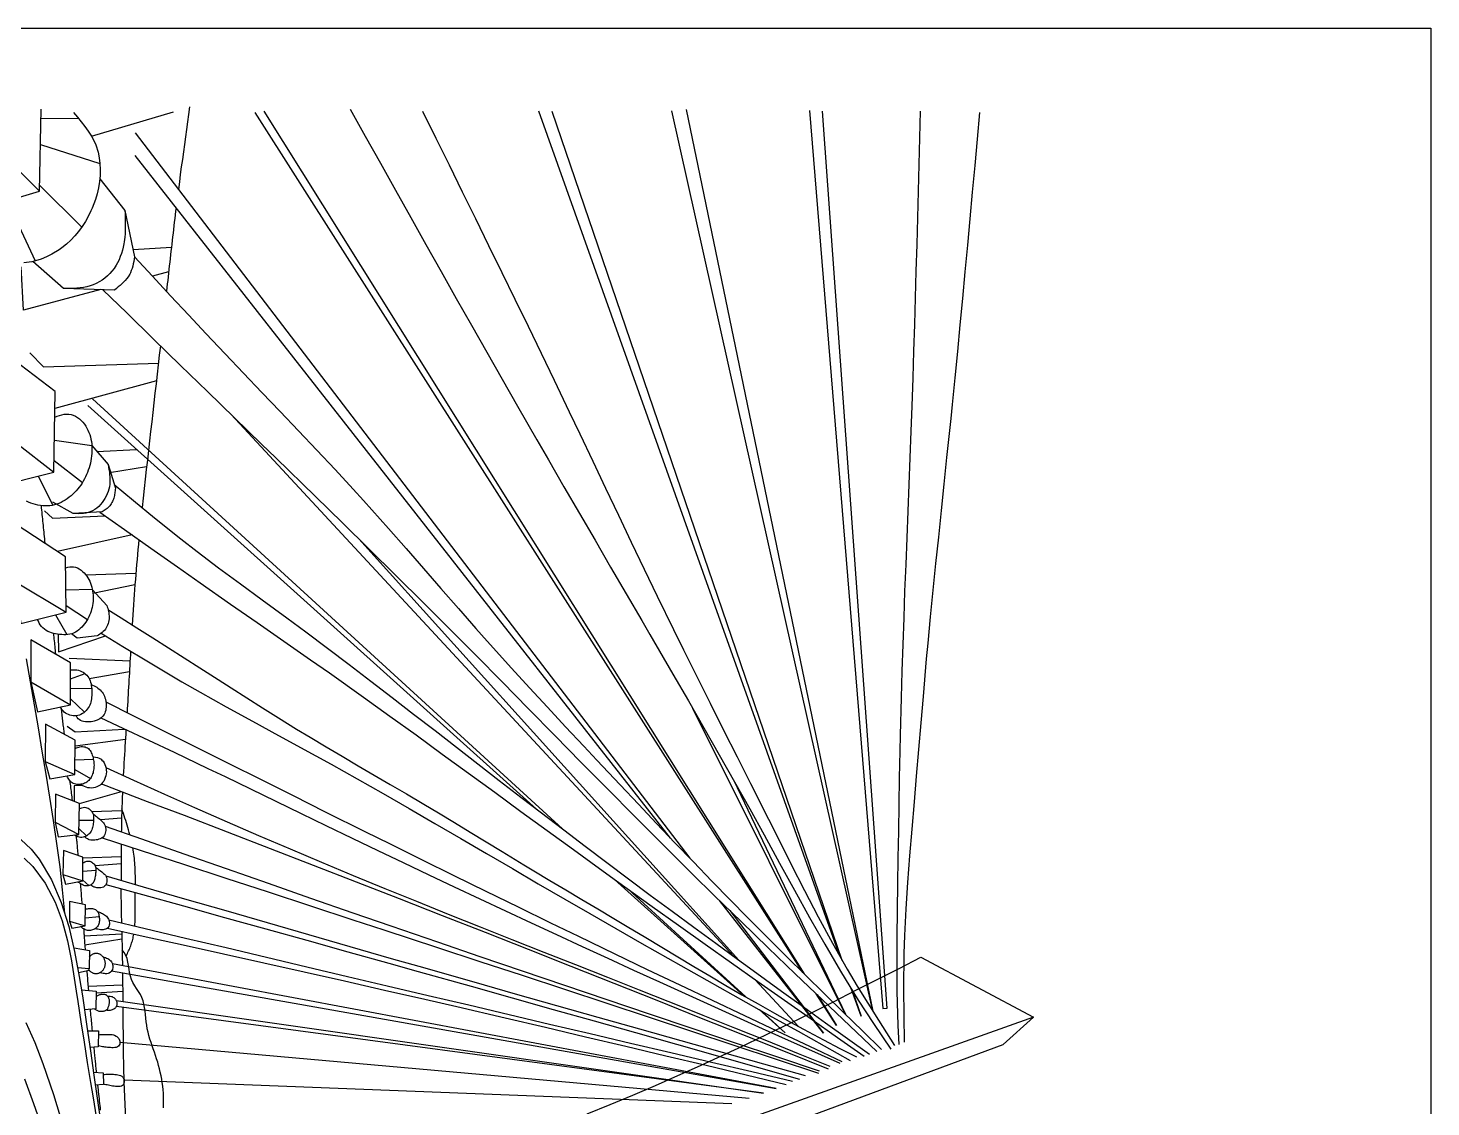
# Model space of a CAD drawing. Header units: millimetres. Extents: x 0 to 2001, y 0 to 2046.
# Drawn here: x 50.4 to 150, y 123.4 to 200 of the extents above; entities that cross this region are included whole.
import ezdxf

# ---------------------------------------------------------------- set-up
doc = ezdxf.new("R2010")
doc.units = ezdxf.units.MM
doc.layers.get('0').update_dxf_attribs({"color": 1})
doc.layers.add('Pic', color=7, linetype='Continuous')

msp = doc.modelspace()

# ---------------------------------------------------------------- linework, layer by layer
for points in [[(61.824, 194.396), (61.75, 193.864), (61.676, 193.332), (61.603, 192.8), (61.529, 192.269), (61.456, 191.737), (61.384, 191.205), (61.312, 190.673), (61.24, 190.141), (61.169, 189.609), (61.099, 189.077), (61.03, 188.544)], [(42.571, 194.052), (43.831, 186.21), (51.175, 188.404), (45.475, 194.107)], [(53.583, 193.998), (53.859, 193.672), (54.129, 193.344), (54.388, 193.01), (54.63, 192.67), (54.85, 192.32), (55.042, 191.957), (55.156, 191.697), (55.322, 191.188), (55.408, 190.783), (55.46, 190.368), (55.479, 189.946), (55.467, 189.519), (55.425, 189.09), (55.355, 188.661), (55.258, 188.236), (55.136, 187.817), (54.914, 187.217), (54.822, 187.007), (54.632, 186.621), (54.422, 186.25), (54.191, 185.894), (53.94, 185.555), (53.67, 185.233), (53.381, 184.931), (53.074, 184.65), (52.748, 184.39), (52.554, 184.251), (52.047, 183.94), (51.673, 183.753), (51.285, 183.595), (50.885, 183.468), (50.618, 183.403), (50.052, 183.316)], [(51.175, 188.404), (51.287, 194.244)], [(51.274, 193.583), (53.915, 193.604)], [(54.856, 192.31), (60.686, 194.055)], [(105.376, 132.915), (66.49, 194)], [(67.112, 194.107), (105.481, 132.811)], [(73.229, 194.237), (74.304, 192.316), (75.378, 190.396), (76.454, 188.475), (77.53, 186.555), (78.607, 184.636), (79.686, 182.718), (80.767, 180.801), (81.851, 178.885), (82.936, 176.97), (84.025, 175.057), (85.117, 173.146), (86.488, 170.758), (87.311, 169.33), (88.413, 167.425), (89.518, 165.521), (90.625, 163.619), (91.733, 161.717), (92.841, 159.815), (93.949, 157.914), (94.523, 156.927), (96.161, 154.109), (97.262, 152.204), (98.36, 150.296), (99.451, 148.385), (100.535, 146.469), (101.612, 144.549), (102.639, 142.695), (103.737, 140.691), (104.795, 138.759), (105.861, 136.833), (106.946, 134.918), (108.06, 133.02), (109.326, 130.963), (110.406, 129.298), (111.626, 127.465)], [(78.38, 194.092), (79.32, 192.186), (80.259, 190.28), (81.197, 188.373), (82.134, 186.466), (83.07, 184.558), (84.004, 182.649), (84.936, 180.739), (85.865, 178.828), (86.791, 176.916), (87.714, 175.001), (88.794, 172.751), (89.549, 171.167), (90.462, 169.248), (91.374, 167.328), (92.286, 165.409), (93.2, 163.49), (94.118, 161.573), (95.04, 159.659), (96.203, 157.271), (96.906, 155.842), (97.851, 153.939), (98.801, 152.038), (99.755, 150.14), (100.711, 148.242), (101.667, 146.344), (102.94, 143.813), (103.576, 142.543), (104.531, 140.642), (105.496, 138.747), (106.48, 136.863), (107.491, 134.994), (108.536, 133.145), (109.248, 131.94), (110.752, 129.52), (111.901, 127.731)], [(108.007, 134.081), (86.624, 194.105)], [(87.553, 194.108), (108.163, 133.804)], [(97.105, 194.204), (110.361, 130.16), (96.089, 194.129)], [(105.861, 194.136), (111.076, 130.361), (111.364, 130.393), (106.785, 194.103)], [(113.711, 194.098), (113.665, 192.204), (113.619, 190.309), (113.572, 188.415), (113.523, 186.52), (113.474, 184.626), (113.423, 182.732), (113.369, 180.837), (113.313, 178.943), (113.255, 177.049), (113.193, 175.155), (113.124, 173.138), (113.06, 171.367), (112.988, 169.473), (112.915, 167.579), (112.84, 165.685), (112.765, 163.792), (112.691, 161.898), (112.618, 160.004), (112.548, 158.11), (112.481, 156.217), (112.419, 154.323), (112.362, 152.429), (112.292, 149.778), (112.266, 148.64), (112.229, 146.746), (112.197, 144.852), (112.169, 142.957), (112.143, 141.062), (112.119, 139.167), (112.096, 137.389), (112.072, 135.375), (112.061, 133.48), (112.074, 131.585), (112.145, 129.161), (112.216, 127.798)], [(117.933, 194.001), (117.762, 192.115), (117.592, 190.229), (117.421, 188.343), (117.248, 186.457), (117.075, 184.571), (116.9, 182.685), (116.723, 180.8), (116.543, 178.915), (116.361, 177.03), (116.176, 175.145), (115.987, 173.26), (115.887, 172.271), (115.6, 169.492), (115.403, 167.609), (115.206, 165.725), (115.01, 163.841), (114.815, 161.958), (114.624, 160.073), (114.439, 158.189), (114.259, 156.304), (114.156, 155.186), (113.922, 152.532), (113.762, 150.646), (113.605, 148.758), (113.447, 146.871), (113.291, 145.029), (113.123, 143.095), (112.964, 141.207), (112.817, 139.318), (112.693, 137.428), (112.6, 135.538), (112.559, 134.262), (112.534, 131.752), (112.549, 129.858), (112.578, 127.964)], [(57.962, 192.558), (97.351, 141.037)], [(51.239, 191.725), (55.459, 190.373)], [(95.985, 142.465), (57.955, 190.952)], [(51.183, 188.811), (54.163, 185.856)], [(55.444, 189.289), (57.237, 187.033), (57.92, 183.755)], [(48.879, 187.718), (50.853, 183.461)], [(57.237, 187.033), (57.246, 186.796), (57.253, 186.559), (57.259, 186.323), (57.262, 186.086), (57.26, 185.85), (57.254, 185.615), (57.242, 185.379), (57.222, 185.145), (57.18, 184.809), (57.158, 184.677), (57.111, 184.444), (57.054, 184.214), (56.986, 183.986), (56.906, 183.763), (56.814, 183.544), (56.71, 183.331), (56.61, 183.156), (56.459, 182.927), (56.314, 182.737), (56.156, 182.558), (55.986, 182.391), (55.805, 182.236), (55.613, 182.095), (55.442, 181.988), (55.202, 181.861), (54.984, 181.768), (54.759, 181.69), (54.53, 181.626), (54.296, 181.576), (54.06, 181.538), (53.823, 181.513), (53.677, 181.503), (53.35, 181.495), (53.114, 181.498), (52.879, 181.503)], [(60.866, 187.241), (60.834, 186.983), (60.803, 186.725), (60.771, 186.467), (60.741, 186.209), (60.71, 185.951), (60.68, 185.693), (60.649, 185.435), (60.619, 185.177), (60.59, 184.919), (60.56, 184.661), (60.531, 184.403), (60.502, 184.144), (60.472, 183.886), (60.443, 183.628), (60.415, 183.37), (60.386, 183.112), (60.357, 182.853), (60.328, 182.595), (60.3, 182.337), (60.271, 182.079), (60.242, 181.821), (60.213, 181.562), (60.185, 181.304)], [(57.815, 184.263), (60.534, 184.429)], [(56.496, 181.389), (52.879, 181.503), (50.686, 183.42)], [(57.92, 183.755), (57.891, 183.585), (57.86, 183.416), (57.825, 183.249), (57.786, 183.085), (57.74, 182.924), (57.686, 182.768), (57.623, 182.617), (57.579, 182.529), (57.461, 182.336), (57.363, 182.204), (57.256, 182.078), (57.142, 181.957), (57.021, 181.839), (56.894, 181.724), (56.764, 181.611), (56.631, 181.5), (56.496, 181.389)], [(57.92, 183.755), (59.2, 182.368), (60.482, 180.983), (61.768, 179.601), (62.988, 178.299), (64.357, 176.853), (65.659, 175.487), (66.964, 174.122), (68.269, 172.758), (69.57, 171.391), (70.867, 170.02), (72.157, 168.642), (73.436, 167.255), (74.171, 166.446), (75.958, 164.447), (77.204, 163.029), (78.444, 161.606), (79.683, 160.182), (80.924, 158.76), (82.17, 157.342), (82.965, 156.446), (84.69, 154.531), (85.964, 153.139), (87.245, 151.753), (88.531, 150.372), (89.822, 148.994), (90.751, 148.004), (92.407, 146.243), (93.702, 144.869), (95, 143.499), (96.302, 142.132), (97.608, 140.769), (98.919, 139.412), (100.236, 138.06), (101.434, 136.843), (102.892, 135.378), (104.23, 134.047), (105.573, 132.721), (106.921, 131.399), (108.271, 130.081), (109.624, 128.765), (110.979, 127.45)], [(55.528, 181.42), (50.029, 179.968), (49.857, 183.037)], [(60.339, 182.69), (59.184, 182.385)], [(55.656, 181.416), (57.359, 179.762), (59.275, 177.901), (61.19, 176.04), (63.106, 174.178), (65.021, 172.317), (66.937, 170.455), (67.947, 169.473), (70.765, 166.73), (72.677, 164.864), (74.584, 162.995), (76.486, 161.12), (78.458, 159.162), (80.27, 157.349), (82.151, 155.453), (84.027, 153.552), (85.901, 151.648), (87.774, 149.744), (89.647, 147.84), (91.523, 145.939), (93.403, 144.042), (95.29, 142.151), (97.546, 139.912), (99.089, 138.396), (101.002, 136.532), (102.922, 134.676), (104.849, 132.826), (106.78, 130.981), (108.714, 129.138), (110.649, 127.298)], [(46.776, 178.358), (46.816, 172.634), (52.187, 168.459), (52.282, 174.183), (46.776, 178.358)], [(59.751, 177.438), (59.674, 176.762), (59.598, 176.085), (59.521, 175.409), (59.444, 174.732), (59.367, 174.056), (59.29, 173.379), (59.213, 172.703), (59.136, 172.026), (59.059, 171.349), (58.982, 170.673), (58.905, 169.996), (58.829, 169.319), (58.753, 168.643), (58.678, 167.966), (58.604, 167.289), (58.53, 166.612), (58.458, 165.935)], [(50.477, 176.934), (51.442, 175.934), (59.609, 176.188)], [(59.469, 174.952), (52.262, 172.977)], [(54.942, 173.657), (88.31, 143.11)], [(46.816, 172.634), (47.924, 167.379), (52.187, 168.459)], [(52.252, 172.368), (52.419, 172.427), (52.587, 172.482), (52.753, 172.53), (52.919, 172.566), (53.084, 172.586), (53.247, 172.586), (53.408, 172.561), (53.567, 172.51), (53.721, 172.438), (53.867, 172.347), (54.004, 172.244), (54.131, 172.129), (54.247, 172.005), (54.352, 171.872), (54.448, 171.732), (54.534, 171.585), (54.609, 171.434), (54.676, 171.278), (54.733, 171.119), (54.781, 170.957), (54.82, 170.793), (54.85, 170.626), (54.872, 170.458), (54.886, 170.288), (54.892, 170.118), (54.89, 169.947), (54.881, 169.775), (54.865, 169.604), (54.842, 169.433), (54.813, 169.263), (54.777, 169.095), (54.735, 168.928), (54.687, 168.763), (54.633, 168.6), (54.573, 168.439), (54.507, 168.281), (54.435, 168.126), (54.358, 167.974), (54.275, 167.825), (54.186, 167.68), (54.091, 167.538), (53.991, 167.401), (53.885, 167.267), (53.774, 167.138), (53.657, 167.014), (53.535, 166.895), (53.407, 166.781), (53.275, 166.672), (53.137, 166.569), (52.995, 166.474), (52.848, 166.386), (52.697, 166.306), (52.543, 166.236), (52.386, 166.177), (52.226, 166.128), (52.063, 166.091), (51.898, 166.067), (51.731, 166.054), (51.564, 166.053), (51.395, 166.063), (51.226, 166.084), (51.057, 166.114), (50.889, 166.153), (50.721, 166.201), (50.556, 166.258), (50.396, 166.324), (50.242, 166.401)], [(86.464, 144.521), (54.589, 173.199)], [(100.453, 134.074), (64.77, 172.561)], [(52.225, 170.738), (54.881, 170.342)], [(54.881, 170.342), (56.041, 168.991), (56.553, 167.31)], [(55.239, 169.926), (58.061, 170.074)], [(52.201, 169.281), (54.211, 167.721)], [(56.041, 168.991), (56.072, 168.815), (56.101, 168.639), (56.127, 168.463), (56.149, 168.288), (56.164, 168.113), (56.17, 167.938), (56.168, 167.764), (56.155, 167.595), (56.128, 167.418), (56.089, 167.246), (56.038, 167.078), (55.975, 166.912), (55.901, 166.749), (55.816, 166.592), (55.67, 166.369), (55.613, 166.293), (55.496, 166.154), (55.37, 166.025), (55.235, 165.906), (55.092, 165.801), (54.942, 165.711), (54.759, 165.628), (54.622, 165.584), (54.453, 165.546), (54.28, 165.523), (54.104, 165.511), (53.925, 165.507), (53.744, 165.509), (53.563, 165.514)], [(58.775, 168.838), (56.134, 168.41)], [(51.075, 168.178), (52.121, 166.104)], [(56.468, 167.59), (57.854, 166.433), (59.339, 165.209), (61.206, 163.711), (62.355, 162.821), (63.89, 161.663), (65.438, 160.52), (66.991, 159.384), (68.739, 158.103), (70.09, 157.103), (71.629, 155.949), (73.163, 154.788), (74.693, 153.621), (76.218, 152.449), (77.741, 151.274), (79.261, 150.095), (80.781, 148.916), (82.301, 147.736), (83.821, 146.558), (85.344, 145.382), (86.721, 144.324), (88.398, 143.043), (89.931, 141.88), (91.467, 140.722), (93.006, 139.568), (94.549, 138.418), (96.094, 137.273), (97.643, 136.131), (99.194, 134.993), (100.748, 133.859), (101.587, 133.248), (103.862, 131.6), (105.423, 130.475), (106.984, 129.352), (108.547, 128.23), (110.11, 127.108)], [(56.553, 167.31), (56.546, 167.222), (56.538, 167.134), (56.528, 167.046), (56.517, 166.959), (56.504, 166.872), (56.488, 166.786), (56.469, 166.7), (56.439, 166.597), (56.417, 166.532), (56.385, 166.449), (56.348, 166.368), (56.306, 166.289), (56.261, 166.213), (56.211, 166.139), (56.157, 166.069), (56.1, 166.002), (56.041, 165.942), (55.973, 165.881), (55.905, 165.826), (55.834, 165.774), (55.762, 165.724), (55.688, 165.676), (55.613, 165.628)], [(51.278, 166.077), (51.294, 165.921), (51.31, 165.764), (51.326, 165.607), (51.342, 165.451), (51.358, 165.294), (51.374, 165.138), (51.39, 164.981), (51.405, 164.824), (51.421, 164.668), (51.437, 164.511), (51.452, 164.355), (51.468, 164.198), (51.483, 164.041), (51.499, 163.885), (51.514, 163.728), (51.53, 163.571), (51.545, 163.415)], [(51.53, 165.708), (52.096, 165.185), (55.827, 165.362)], [(55.613, 165.628), (53.563, 165.514), (52.123, 166.325)], [(55.463, 165.62), (57.204, 164.386), (59.084, 163.055), (60.967, 161.727), (62.575, 160.598), (64.742, 159.087), (66.633, 157.772), (68.523, 156.456), (70.411, 155.137), (71.756, 154.191), (74.172, 152.476), (76.045, 151.135), (77.913, 149.787), (79.778, 148.435), (81.64, 147.08), (83.501, 145.722), (85.362, 144.364), (87.222, 143.006), (89.085, 141.65), (90.949, 140.298), (92.153, 139.428), (94.688, 137.606), (96.562, 136.267), (98.439, 134.932), (100.319, 133.601), (102.2, 132.272), (104.083, 130.945), (105.968, 129.621), (107.853, 128.297), (109.739, 126.974)], [(49.375, 164.836), (49.346, 160.74), (53.069, 158.507), (53.015, 162.452), (49.375, 164.836)], [(57.75, 163.999), (52.437, 162.83)], [(58.228, 163.661), (58.194, 163.306), (58.161, 162.951), (58.128, 162.596), (58.095, 162.241), (58.064, 161.886), (58.033, 161.531), (58.003, 161.175), (57.973, 160.82), (57.945, 160.465), (57.917, 160.109), (57.89, 159.754), (57.863, 159.399), (57.838, 159.043), (57.813, 158.687), (57.79, 158.332), (57.766, 157.976), (57.744, 157.62)], [(73.845, 163.72), (100.842, 133.79)], [(53.026, 161.668), (53.169, 161.703), (53.311, 161.728), (53.452, 161.738), (53.591, 161.73), (53.728, 161.7), (53.861, 161.65), (53.991, 161.582), (54.114, 161.5), (54.23, 161.406), (54.338, 161.303), (54.437, 161.193), (54.526, 161.077), (54.606, 160.957), (54.678, 160.831), (54.741, 160.702), (54.795, 160.569), (54.843, 160.433), (54.883, 160.295), (54.915, 160.154), (54.941, 160.011), (54.96, 159.866), (54.972, 159.721), (54.976, 159.575), (54.975, 159.429), (54.966, 159.283), (54.951, 159.138), (54.929, 158.994), (54.901, 158.852), (54.866, 158.711), (54.826, 158.573), (54.778, 158.437), (54.725, 158.303), (54.665, 158.172), (54.599, 158.045), (54.526, 157.92), (54.447, 157.798), (54.361, 157.68), (54.269, 157.565), (54.171, 157.454), (54.066, 157.349), (53.955, 157.251), (53.839, 157.163), (53.717, 157.086), (53.59, 157.022), (53.458, 156.972), (53.321, 156.938), (53.18, 156.918), (53.037, 156.909), (52.891, 156.911), (52.745, 156.92), (52.598, 156.935), (52.452, 156.954), (52.307, 156.977), (52.165, 157.005), (52.025, 157.04), (51.89, 157.086), (51.759, 157.142), (51.633, 157.212), (51.515, 157.295), (51.405, 157.391), (51.307, 157.497), (51.221, 157.612), (51.148, 157.735), (51.083, 157.863), (51.023, 157.995)], [(49.346, 160.74), (49.839, 157.699), (53.069, 158.507)], [(54.461, 161.162), (58.012, 161.279)], [(57.943, 160.446), (54.963, 159.825)], [(53.048, 160.086), (54.918, 160.141)], [(54.927, 160.09), (55.949, 158.996)], [(53.063, 158.98), (54.566, 157.989)], [(55.949, 158.996), (55.98, 158.89), (56.01, 158.784), (56.037, 158.678), (56.062, 158.571), (56.083, 158.464), (56.098, 158.356), (56.108, 158.247), (56.11, 158.104), (56.105, 158.027), (56.092, 157.917), (56.07, 157.807), (56.04, 157.698), (56.002, 157.593), (55.957, 157.49), (55.904, 157.393), (55.843, 157.301), (55.771, 157.212), (55.699, 157.138), (55.618, 157.067), (55.531, 157), (55.441, 156.938), (55.348, 156.878), (55.254, 156.819)], [(56.03, 158.707), (56.971, 158.11), (58.088, 157.402), (59.205, 156.693), (60.321, 155.984), (61.437, 155.274), (62.553, 154.562), (63.858, 153.728), (64.781, 153.137), (65.896, 152.424), (67.012, 151.714), (68.131, 151.009), (69.428, 150.206), (70.384, 149.624), (71.519, 148.944), (72.657, 148.271), (73.798, 147.601), (74.94, 146.935), (76.083, 146.268), (77.224, 145.599), (78.459, 144.87), (79.499, 144.249), (80.632, 143.566), (81.763, 142.88), (82.893, 142.193), (84.023, 141.505), (85.558, 140.575), (86.287, 140.137), (87.421, 139.457), (88.557, 138.779), (89.694, 138.103), (90.831, 137.427), (91.967, 136.75), (92.903, 136.192), (94.238, 135.392), (95.373, 134.711), (96.507, 134.031), (97.643, 133.352), (98.781, 132.677), (99.921, 132.005), (101.064, 131.34), (102.211, 130.682), (103.363, 130.031), (104.52, 129.391), (105.442, 128.89), (106.851, 128.142), (108.024, 127.53), (109.199, 126.922)], [(52.297, 158.314), (53.116, 156.914)], [(50.559, 156.557), (50.559, 153.57), (53.379, 151.932), (53.366, 154.919), (50.559, 156.557)], [(52.157, 157.007), (52.17, 156.873), (52.182, 156.74), (52.195, 156.607), (52.208, 156.474), (52.221, 156.341), (52.234, 156.207), (52.247, 156.074), (52.26, 155.941), (52.273, 155.808), (52.287, 155.675), (52.3, 155.541)], [(52.495, 156.949), (52.524, 155.7), (55.85, 156.84)], [(55.254, 156.819), (53.831, 156.659), (53.441, 156.968)], [(55.557, 157.02), (57.092, 156.076), (58.906, 154.973), (61.274, 153.572), (62.57, 152.829), (64.424, 151.793), (66.286, 150.772), (68.151, 149.758), (70.794, 148.316), (71.876, 147.717), (73.728, 146.679), (75.574, 145.63), (77.415, 144.572), (79.252, 143.508), (81.087, 142.439), (82.92, 141.368), (84.753, 140.296), (86.587, 139.225), (88.485, 138.122), (90.261, 137.096), (92.102, 136.039), (93.946, 134.987), (95.793, 133.939), (97.641, 132.894), (99.491, 131.852), (101.343, 130.812), (103.195, 129.775), (105.049, 128.739), (106.903, 127.705), (108.757, 126.67)], [(57.633, 155.747), (57.618, 155.491), (57.604, 155.234), (57.59, 154.978), (57.575, 154.721), (57.561, 154.465), (57.547, 154.208), (57.533, 153.952), (57.518, 153.695), (57.504, 153.439), (57.49, 153.182), (57.475, 152.926), (57.461, 152.669), (57.446, 152.413), (57.431, 152.156), (57.416, 151.9), (57.4, 151.643), (57.385, 151.387)], [(50.214, 155.205), (50.499, 153.567), (50.78, 151.928), (51.06, 150.288), (51.337, 148.648), (51.614, 147.007), (51.885, 145.366), (52.143, 143.723), (52.384, 142.078), (52.599, 140.43), (52.783, 138.778), (52.944, 137.123)], [(53.264, 155.241), (57.594, 155.061)], [(50.559, 153.57), (51.013, 151.437), (53.379, 151.932)], [(53.368, 154.406), (53.482, 154.415), (53.596, 154.42), (53.71, 154.416), (53.823, 154.404), (53.935, 154.38), (54.046, 154.345), (54.153, 154.3), (54.256, 154.245), (54.354, 154.18), (54.444, 154.108), (54.525, 154.027), (54.597, 153.94), (54.659, 153.846), (54.712, 153.746), (54.757, 153.642), (54.794, 153.533), (54.824, 153.421), (54.847, 153.305), (54.864, 153.188), (54.875, 153.068), (54.882, 152.948), (54.884, 152.828), (54.882, 152.707), (54.877, 152.588), (54.868, 152.47), (54.854, 152.354), (54.835, 152.24), (54.81, 152.129), (54.777, 152.02), (54.737, 151.914), (54.688, 151.812), (54.631, 151.713), (54.563, 151.618), (54.487, 151.529), (54.403, 151.447), (54.311, 151.372), (54.213, 151.305), (54.111, 151.249), (54.004, 151.204), (53.893, 151.171), (53.78, 151.151), (53.666, 151.145), (53.551, 151.151), (53.437, 151.169), (53.324, 151.199), (53.215, 151.238), (53.11, 151.288), (53.012, 151.348), (52.921, 151.418), (52.839, 151.497), (52.768, 151.585), (52.704, 151.68), (52.646, 151.779)], [(53.371, 153.776), (54.399, 154.144)], [(57.55, 154.269), (54.693, 153.783)], [(53.374, 153.12), (54.874, 153.084)], [(54.835, 153.366), (54.841, 153.363), (54.942, 153.319), (55.041, 153.274), (55.138, 153.225), (55.232, 153.172), (55.321, 153.115), (55.406, 153.052), (55.47, 152.996), (55.556, 152.905), (55.621, 152.821), (55.68, 152.731), (55.732, 152.636), (55.777, 152.536), (55.816, 152.432), (55.848, 152.325), (55.88, 152.175), (55.891, 152.102), (55.902, 151.988), (55.905, 151.874), (55.901, 151.761), (55.889, 151.649), (55.868, 151.54), (55.838, 151.435), (55.798, 151.335), (55.749, 151.24), (55.666, 151.122), (55.619, 151.071), (55.539, 150.999), (55.452, 150.935), (55.358, 150.879), (55.259, 150.831), (55.131, 150.783), (55.053, 150.761), (54.948, 150.739), (54.842, 150.724), (54.735, 150.716), (54.627, 150.716), (54.517, 150.722), (54.435, 150.73), (54.296, 150.752), (54.189, 150.779), (54.088, 150.818), (53.972, 150.891), (53.92, 150.94), (53.853, 151.023), (53.795, 151.115), (53.774, 151.151)], [(52.701, 151.685), (52.713, 151.577), (52.725, 151.47), (52.737, 151.362), (52.749, 151.255), (52.761, 151.147), (52.773, 151.04), (52.785, 150.932), (52.797, 150.825), (52.81, 150.717), (52.822, 150.61), (52.834, 150.502), (52.847, 150.395), (52.859, 150.287), (52.872, 150.18), (52.884, 150.072), (52.897, 149.965), (52.909, 149.858)], [(53.377, 152.353), (54.361, 151.412)], [(55.885, 152.14), (57.791, 151.183), (60.067, 150.04), (62.344, 148.898), (64.622, 147.757), (66.9, 146.616), (69.179, 145.478), (71.458, 144.34), (74.313, 142.919), (76.02, 142.072), (78.303, 140.942), (80.588, 139.814), (82.874, 138.691), (85.162, 137.571), (87.452, 136.456), (89.442, 135.492), (92.04, 134.241), (94.338, 133.14), (96.637, 132.044), (98.938, 130.951), (101.241, 129.86), (103.544, 128.772), (105.848, 127.685), (108.152, 126.599)], [(108.382, 129.973), (97.569, 151.671)], [(51.6, 150.556), (51.572, 147.915), (53.669, 146.97), (53.711, 149.43), (51.6, 150.556)], [(55.532, 150.994), (57.088, 150.264), (58.905, 149.411), (60.72, 148.555), (63.111, 147.417), (64.343, 146.827), (66.15, 145.955), (67.957, 145.08), (69.763, 144.204), (71.498, 143.364), (73.377, 142.458), (75.187, 141.591), (76.998, 140.726), (78.811, 139.865), (80.626, 139.007), (82.442, 138.152), (84.259, 137.3), (86.078, 136.452), (87.898, 135.606), (89.72, 134.763), (91.543, 133.923), (93.367, 133.086), (95.193, 132.252), (97.019, 131.421), (98.847, 130.592), (100.676, 129.765), (102.507, 128.941), (104.338, 128.12), (105.361, 127.663), (108.003, 126.484)], [(53.12, 150.417), (53.694, 150.019), (57.204, 150.21)], [(57.309, 150.16), (57.291, 149.865), (57.272, 149.57), (57.254, 149.275), (57.236, 148.98), (57.219, 148.685), (57.201, 148.39), (57.184, 148.094), (57.167, 147.799), (57.151, 147.504), (57.134, 147.209), (57.119, 146.914)], [(53.701, 148.827), (53.782, 148.866), (53.864, 148.9), (53.949, 148.927), (54.036, 148.948), (54.126, 148.959), (54.218, 148.961), (54.31, 148.953), (54.4, 148.935), (54.485, 148.907), (54.565, 148.867), (54.636, 148.817), (54.699, 148.757), (54.755, 148.688), (54.804, 148.612), (54.846, 148.53), (54.883, 148.444), (54.915, 148.355), (54.943, 148.266), (54.967, 148.176), (54.988, 148.087), (55.005, 147.999), (55.019, 147.91), (55.029, 147.822), (55.035, 147.734), (55.037, 147.645), (55.036, 147.556), (55.03, 147.467), (55.021, 147.377), (55.007, 147.287), (54.989, 147.196), (54.967, 147.106), (54.94, 147.018), (54.907, 146.931), (54.87, 146.848), (54.828, 146.768), (54.78, 146.692), (54.726, 146.62), (54.666, 146.555), (54.601, 146.496), (54.529, 146.443), (54.453, 146.398), (54.372, 146.359), (54.286, 146.327), (54.198, 146.302), (54.108, 146.284), (54.015, 146.273), (53.922, 146.27), (53.829, 146.274), (53.738, 146.287), (53.65, 146.31), (53.567, 146.342), (53.489, 146.384), (53.419, 146.438), (53.355, 146.5), (53.298, 146.57), (53.246, 146.644), (53.2, 146.721), (53.157, 146.799), (53.117, 146.878)], [(57.266, 149.461), (53.703, 148.99)], [(51.572, 147.915), (51.905, 146.677), (53.669, 146.97)], [(53.687, 148.033), (54.993, 148.06)], [(54.95, 148.237), (55.021, 148.229), (55.151, 148.209), (55.276, 148.18), (55.393, 148.139), (55.538, 148.058), (55.598, 148.009), (55.682, 147.919), (55.754, 147.813), (55.813, 147.696), (55.859, 147.57), (55.891, 147.436), (55.909, 147.299), (55.914, 147.181), (55.902, 147.023), (55.877, 146.888), (55.839, 146.757), (55.788, 146.632), (55.724, 146.514), (55.649, 146.406), (55.562, 146.309), (55.465, 146.223), (55.341, 146.143), (55.242, 146.096), (55.119, 146.056), (54.99, 146.031), (54.859, 146.021), (54.727, 146.025), (54.597, 146.043), (54.482, 146.071), (54.352, 146.119), (54.237, 146.174), (54.126, 146.237), (54.06, 146.278)], [(55.881, 147.478), (57.834, 146.588), (60.049, 145.584), (62.178, 144.631), (64.493, 143.611), (66.724, 142.645), (68.96, 141.692), (71.201, 140.75), (73.447, 139.818), (75.696, 138.894), (77.948, 137.979), (80.204, 137.07), (82.461, 136.166), (84.721, 135.266), (86.981, 134.37), (89.243, 133.475), (91.504, 132.58), (93.765, 131.685), (96.812, 130.475), (98.284, 129.888), (100.542, 128.985), (102.799, 128.08), (105.055, 127.174), (107.31, 126.266)], [(53.312, 146.553), (53.328, 146.423), (53.343, 146.294), (53.359, 146.164), (53.375, 146.034), (53.391, 145.904), (53.406, 145.774), (53.422, 145.644), (53.438, 145.515), (53.453, 145.385), (53.469, 145.255), (53.484, 145.125)], [(53.676, 147.345), (54.779, 146.69)], [(100.462, 146.6), (108.407, 129.949)], [(52.306, 145.593), (52.273, 143.583), (53.954, 142.716), (54.015, 144.914), (52.306, 145.593)], [(54.187, 146.202), (53.621, 146.172)], [(53.621, 146.172), (53.621, 145.071)], [(54.015, 144.911), (56.998, 145.764)], [(55.634, 146.28), (55.523, 146.274)], [(55.561, 146.307), (58.824, 145.073), (61.431, 144.082), (64.493, 142.911), (67.552, 141.734), (70.609, 140.551), (73.664, 139.363), (76.717, 138.171), (79.769, 136.974), (82.819, 135.774), (85.868, 134.57), (88.916, 133.363), (91.962, 132.153), (95.008, 130.942), (98.053, 129.728), (101.098, 128.513), (104.142, 127.298), (107.186, 126.082)], [(57.062, 145.739), (57.055, 145.573), (57.048, 145.407), (57.042, 145.241), (57.035, 145.075), (57.029, 144.909), (57.023, 144.743), (57.018, 144.577), (57.012, 144.411), (57.007, 144.245), (57.002, 144.079), (56.998, 143.913), (56.994, 143.747), (56.99, 143.58), (56.986, 143.414), (56.983, 143.248), (56.98, 143.082), (56.977, 142.916)], [(54.005, 144.555), (54.092, 144.593), (54.18, 144.624), (54.268, 144.645), (54.356, 144.653), (54.445, 144.645), (54.533, 144.622), (54.619, 144.584), (54.7, 144.533), (54.775, 144.473), (54.84, 144.403), (54.895, 144.328), (54.937, 144.247), (54.969, 144.162), (54.99, 144.073), (55.004, 143.982), (55.01, 143.888), (55.011, 143.793), (55.006, 143.696), (54.998, 143.6), (54.987, 143.504), (54.974, 143.408), (54.957, 143.315), (54.936, 143.223), (54.909, 143.134), (54.877, 143.048), (54.838, 142.966), (54.792, 142.888), (54.737, 142.814), (54.673, 142.746), (54.6, 142.684), (54.521, 142.629), (54.436, 142.583), (54.347, 142.547), (54.256, 142.522), (54.165, 142.509), (54.074, 142.51), (53.986, 142.526), (53.9, 142.553), (53.816, 142.59), (53.733, 142.634), (53.651, 142.681)], [(57.579, 142.704), (57.535, 142.872), (57.489, 143.039), (57.441, 143.207), (57.392, 143.374), (57.341, 143.541), (57.29, 143.708), (57.237, 143.875), (57.183, 144.041), (57.128, 144.208), (57.073, 144.374), (57.016, 144.541)], [(52.273, 143.583), (52.483, 142.549), (53.954, 142.716)], [(53.982, 143.736), (55.009, 143.747)], [(54.96, 144.184), (54.995, 144.159), (55.07, 144.104), (55.145, 144.049), (55.219, 143.992), (55.292, 143.935), (55.365, 143.876), (55.45, 143.805), (55.509, 143.753), (55.578, 143.689), (55.644, 143.621), (55.704, 143.55), (55.757, 143.473), (55.802, 143.391), (55.825, 143.336), (55.859, 143.206), (55.871, 143.107), (55.872, 143.006), (55.861, 142.906), (55.839, 142.809), (55.805, 142.718), (55.761, 142.634), (55.684, 142.538), (55.637, 142.498), (55.56, 142.448), (55.476, 142.409), (55.385, 142.377), (55.286, 142.351), (55.195, 142.332), (55.099, 142.317), (55.004, 142.309), (54.91, 142.309), (54.818, 142.318), (54.688, 142.351), (54.644, 142.368), (54.564, 142.41), (54.486, 142.461), (54.412, 142.518), (54.368, 142.555)], [(54.868, 144.364), (57.013, 144.423)], [(56.997, 143.882), (55.493, 143.767)], [(48.732, 143.395), (50.578, 141.683), (51.136, 140.963), (52.012, 139.493), (52.702, 137.888), (53.24, 136.185), (53.658, 134.419), (53.992, 132.626), (54.213, 131.249), (54.535, 129.085), (54.781, 127.351), (55.021, 125.63), (55.251, 124), (55.515, 122.185)], [(53.764, 142.617), (53.773, 142.536), (53.781, 142.454), (53.789, 142.373), (53.797, 142.292), (53.806, 142.21), (53.814, 142.129), (53.822, 142.047), (53.83, 141.966), (53.838, 141.885), (53.845, 141.803), (53.853, 141.722), (53.861, 141.64), (53.869, 141.559), (53.876, 141.477), (53.884, 141.396), (53.891, 141.314), (53.899, 141.233)], [(53.966, 143.136), (54.496, 142.616)], [(55.829, 143.319), (58.421, 142.408), (61.42, 141.354), (64.419, 140.302), (67.419, 139.252), (70.42, 138.205), (73.423, 137.162), (76.129, 136.226), (79.433, 135.09), (82.44, 134.061), (85.449, 133.036), (88.459, 132.014), (91.47, 130.996), (94.482, 129.981), (97.495, 128.967), (100.508, 127.955), (103.522, 126.944), (106.536, 125.934)], [(52.868, 141.588), (52.815, 139.877), (54.251, 139.428), (54.251, 141.112), (52.868, 141.588)], [(55.615, 142.484), (58.377, 141.583), (61.386, 140.601), (64.395, 139.618), (67.404, 138.635), (70.413, 137.652), (73.422, 136.667), (75.629, 135.944), (79.438, 134.695), (82.445, 133.706), (85.452, 132.717), (88.459, 131.728), (91.465, 130.737), (94.471, 129.746), (97.478, 128.754), (100.484, 127.762), (103.49, 126.77), (106.495, 125.777)], [(56.966, 142.043), (56.964, 141.809), (56.962, 141.575), (56.96, 141.341), (56.959, 141.106), (56.958, 140.872), (56.958, 140.638), (56.957, 140.404), (56.957, 140.169), (56.957, 139.935), (56.957, 139.701), (56.957, 139.467)], [(57.973, 139.172), (57.974, 139.327), (57.975, 139.482), (57.975, 139.637), (57.974, 139.791), (57.972, 139.945), (57.969, 140.099), (57.963, 140.253), (57.956, 140.406), (57.947, 140.559), (57.935, 140.712), (57.921, 140.864), (57.905, 141.017), (57.886, 141.169), (57.865, 141.32), (57.842, 141.472), (57.816, 141.623), (57.789, 141.775)], [(50.069, 141.041), (50.686, 140.436), (51.565, 139.261), (52.277, 137.906), (52.773, 136.583), (53.151, 135.175), (53.432, 133.742), (53.766, 131.584), (53.877, 130.851), (54.1, 129.408), (54.33, 127.97), (54.563, 126.533), (54.796, 125.097), (54.972, 124.012), (55.256, 122.221)], [(54.251, 140.702), (54.32, 140.741), (54.388, 140.775), (54.457, 140.803), (54.526, 140.824), (54.596, 140.835), (54.666, 140.834), (54.736, 140.822), (54.806, 140.797), (54.874, 140.762), (54.937, 140.718), (54.996, 140.667), (55.047, 140.609), (55.09, 140.547), (55.122, 140.483), (55.146, 140.415), (55.161, 140.345), (55.169, 140.273), (55.171, 140.2), (55.168, 140.124), (55.162, 140.047), (55.153, 139.969), (55.143, 139.89), (55.132, 139.811), (55.121, 139.731), (55.107, 139.652), (55.091, 139.575), (55.072, 139.501), (55.049, 139.43), (55.02, 139.363), (54.985, 139.301), (54.943, 139.245), (54.894, 139.195), (54.836, 139.153), (54.771, 139.119), (54.699, 139.094), (54.625, 139.077), (54.548, 139.069), (54.471, 139.07), (54.396, 139.081), (54.325, 139.101), (54.258, 139.129), (54.192, 139.163), (54.128, 139.2), (54.065, 139.238), (54.002, 139.276), (53.94, 139.314), (53.878, 139.353)], [(54.251, 141.06), (56.959, 141.152)], [(56.958, 140.627), (55.118, 140.49)], [(52.815, 139.877), (53.018, 139.181), (54.251, 139.428)], [(54.251, 140.105), (55.17, 140.189)], [(55.152, 140.385), (55.205, 140.347), (55.279, 140.294), (55.353, 140.24), (55.427, 140.186), (55.501, 140.131), (55.59, 140.064), (55.649, 140.018), (55.721, 139.959), (55.788, 139.896), (55.847, 139.826), (55.907, 139.724), (55.93, 139.661), (55.95, 139.567), (55.955, 139.468), (55.947, 139.368), (55.925, 139.272), (55.89, 139.182), (55.842, 139.102), (55.79, 139.043), (55.707, 138.985), (55.623, 138.95), (55.532, 138.929), (55.436, 138.921), (55.338, 138.924), (55.239, 138.937), (55.098, 138.973), (55.051, 138.989), (54.965, 139.025), (54.883, 139.067), (54.805, 139.112), (54.782, 139.125)], [(55.873, 139.781), (58.526, 139.011), (61.461, 138.159), (64.395, 137.309), (67.331, 136.459), (70.266, 135.611), (73.203, 134.765), (76.14, 133.922), (78.102, 133.36), (82.016, 132.243), (84.955, 131.408), (87.895, 130.575), (90.836, 129.744), (93.777, 128.915), (96.718, 128.087), (99.66, 127.26), (102.602, 126.434), (105.544, 125.608)], [(101.205, 131.259), (92.014, 139.528)], [(54.064, 139.238), (54.075, 139.105), (54.085, 138.973), (54.095, 138.84), (54.104, 138.708), (54.114, 138.575), (54.124, 138.443), (54.134, 138.31), (54.144, 138.177), (54.153, 138.045), (54.163, 137.912), (54.172, 137.78)], [(54.251, 139.465), (54.669, 139.087)], [(55.882, 139.168), (58.471, 138.45), (61.391, 137.641), (64.311, 136.83), (67.231, 136.019), (70.151, 135.207), (73.07, 134.393), (75.989, 133.578), (78.056, 132.999), (81.824, 131.941), (84.741, 131.12), (87.658, 130.297), (90.574, 129.473), (93.49, 128.648), (96.406, 127.822), (99.321, 126.995), (102.236, 126.168), (105.152, 125.34)], [(56.949, 138.872), (56.949, 138.652), (56.951, 138.432), (56.953, 138.211), (56.955, 137.991), (56.959, 137.77), (56.963, 137.55), (56.967, 137.329), (56.972, 137.109), (56.977, 136.888), (56.982, 136.668), (56.988, 136.447)], [(56.957, 138.87), (56.957, 138.865), (56.957, 138.86), (56.957, 138.855), (56.957, 138.851), (56.957, 138.846), (56.957, 138.841), (56.957, 138.836), (56.957, 138.831), (56.957, 138.827), (56.958, 138.822), (56.958, 138.817)], [(57.934, 136.223), (57.943, 136.36), (57.951, 136.498), (57.957, 136.637), (57.961, 136.776), (57.964, 136.915), (57.965, 137.054), (57.966, 137.194), (57.966, 137.334), (57.965, 137.474), (57.964, 137.614), (57.963, 137.754), (57.962, 137.894), (57.962, 138.034), (57.962, 138.173), (57.962, 138.313), (57.963, 138.452), (57.965, 138.591)], [(92.988, 138.827), (101.34, 131.182)], [(53.302, 137.954), (53.288, 136.551), (54.421, 136.239), (54.435, 137.727), (53.302, 137.954)], [(100.192, 137.321), (106.86, 128.6), (99.46, 138.034)], [(53.288, 136.551), (53.472, 136.069), (54.421, 136.239)], [(54.432, 137.411), (54.501, 137.43), (54.571, 137.446), (54.641, 137.459), (54.712, 137.468), (54.785, 137.471), (54.859, 137.469), (54.933, 137.461), (55.005, 137.445), (55.074, 137.423), (55.139, 137.392), (55.196, 137.353), (55.245, 137.305), (55.287, 137.25), (55.322, 137.188), (55.35, 137.12), (55.373, 137.049), (55.391, 136.974), (55.405, 136.898), (55.415, 136.822), (55.421, 136.745), (55.423, 136.669), (55.42, 136.594), (55.413, 136.52), (55.4, 136.448), (55.381, 136.379), (55.357, 136.313), (55.326, 136.25), (55.288, 136.191), (55.244, 136.136), (55.192, 136.086), (55.135, 136.042), (55.073, 136.002), (55.008, 135.969), (54.939, 135.941), (54.868, 135.92), (54.795, 135.907), (54.722, 135.9), (54.65, 135.9), (54.578, 135.908), (54.509, 135.923), (54.442, 135.945), (54.377, 135.974), (54.315, 136.008), (54.255, 136.047), (54.196, 136.089), (54.138, 136.133), (54.081, 136.179)], [(54.426, 136.796), (55.405, 136.893)], [(55.282, 137.256), (55.339, 137.235), (55.418, 137.205), (55.496, 137.172), (55.572, 137.138), (55.646, 137.1), (55.718, 137.058), (55.787, 137.013), (55.848, 136.968), (55.917, 136.908), (55.976, 136.847), (56.027, 136.781), (56.07, 136.707), (56.094, 136.651), (56.124, 136.539), (56.134, 136.448), (56.131, 136.358), (56.117, 136.27), (56.089, 136.189), (56.024, 136.088), (55.995, 136.06), (55.929, 136.016), (55.853, 135.985), (55.77, 135.965), (55.682, 135.955), (55.59, 135.954), (55.498, 135.959), (55.403, 135.971), (55.32, 135.985), (55.236, 136.004), (55.156, 136.026), (55.125, 136.035)], [(56.09, 136.66), (58.672, 136.047), (61.545, 135.366), (64.417, 134.685), (67.289, 134.005), (70.162, 133.324), (73.034, 132.644), (75.853, 131.978), (78.78, 131.287), (81.653, 130.609), (84.526, 129.932), (87.399, 129.255), (90.273, 128.579), (93.146, 127.903), (96.02, 127.227), (98.893, 126.551), (101.767, 125.876), (104.64, 125.201)], [(54.298, 136.019), (54.304, 135.933), (54.31, 135.846), (54.316, 135.759), (54.322, 135.672), (54.329, 135.585), (54.335, 135.499), (54.341, 135.412), (54.348, 135.325), (54.354, 135.238), (54.36, 135.151), (54.367, 135.065), (54.373, 134.978), (54.38, 134.891), (54.386, 134.804), (54.393, 134.717), (54.399, 134.631), (54.406, 134.544)], [(54.334, 135.518), (57.009, 135.663)], [(55.998, 136.063), (58.521, 135.504), (61.382, 134.87), (64.243, 134.235), (67.104, 133.598), (69.964, 132.958), (72.823, 132.315), (75.682, 131.668), (78.539, 131.016), (80.817, 130.493), (84.25, 129.697), (87.104, 129.03), (89.957, 128.358), (92.809, 127.683), (95.66, 127.005), (98.511, 126.326), (101.361, 125.644), (104.212, 124.962)], [(57.004, 135.84), (57.008, 135.697), (57.012, 135.553), (57.015, 135.409), (57.019, 135.266), (57.023, 135.122), (57.026, 134.979), (57.029, 134.835), (57.033, 134.691), (57.036, 134.548), (57.039, 134.404), (57.041, 134.261), (57.044, 134.117), (57.047, 133.973), (57.049, 133.83), (57.051, 133.686), (57.054, 133.543), (57.056, 133.399)], [(57.319, 134.089), (57.364, 134.177), (57.408, 134.266), (57.451, 134.355), (57.492, 134.444), (57.533, 134.534), (57.571, 134.624), (57.608, 134.714), (57.643, 134.805), (57.676, 134.897), (57.707, 134.989), (57.735, 135.082), (57.762, 135.175), (57.786, 135.269), (57.809, 135.363), (57.829, 135.458), (57.848, 135.554), (57.865, 135.65)], [(53.625, 134.676), (54.721, 134.491), (54.693, 133.18), (53.875, 133.258)], [(57.018, 135.296), (54.382, 134.854)], [(59.977, 123.296), (59.977, 123.558), (59.977, 123.82), (59.974, 124.082), (59.963, 124.34), (59.945, 124.594), (59.919, 124.846), (59.886, 125.095), (59.846, 125.341), (59.8, 125.586), (59.747, 125.828), (59.69, 126.068), (59.627, 126.306), (59.56, 126.544), (59.488, 126.78), (59.412, 127.015), (59.332, 127.249), (59.251, 127.484), (59.169, 127.718), (59.089, 127.954), (59.012, 128.191), (58.942, 128.43), (58.879, 128.671), (58.825, 128.916), (58.783, 129.165), (58.751, 129.416), (58.723, 129.669), (58.697, 129.922), (58.668, 130.174), (58.632, 130.422), (58.585, 130.665), (58.522, 130.902), (58.44, 131.132), (58.334, 131.352), (58.206, 131.564), (58.067, 131.772), (57.928, 131.981), (57.801, 132.196), (57.696, 132.421), (57.62, 132.659), (57.566, 132.907), (57.525, 133.16), (57.487, 133.413), (57.443, 133.661), (57.385, 133.902), (57.302, 134.129), (57.186, 134.339), (57.036, 134.531)], [(54.711, 134.038), (54.748, 134.07), (54.784, 134.103), (54.821, 134.134), (54.858, 134.165), (54.896, 134.193), (54.935, 134.218), (54.976, 134.241), (55.017, 134.26), (55.061, 134.274), (55.106, 134.284), (55.153, 134.289), (55.201, 134.289), (55.249, 134.286), (55.297, 134.278), (55.345, 134.266), (55.391, 134.25), (55.436, 134.231), (55.479, 134.209), (55.52, 134.183), (55.558, 134.154), (55.593, 134.122), (55.626, 134.088), (55.656, 134.051), (55.684, 134.012), (55.709, 133.972), (55.731, 133.93), (55.751, 133.886), (55.769, 133.842), (55.784, 133.796), (55.797, 133.75), (55.807, 133.703), (55.814, 133.656), (55.819, 133.609), (55.822, 133.561), (55.821, 133.513), (55.818, 133.465), (55.812, 133.418), (55.803, 133.371), (55.791, 133.325), (55.776, 133.279), (55.759, 133.234), (55.738, 133.19), (55.714, 133.148), (55.688, 133.106), (55.659, 133.067), (55.628, 133.03), (55.594, 132.995), (55.559, 132.963), (55.52, 132.933), (55.48, 132.907), (55.438, 132.884), (55.394, 132.864), (55.348, 132.848), (55.301, 132.836), (55.253, 132.829), (55.204, 132.824), (55.155, 132.824), (55.106, 132.828), (55.058, 132.836), (55.011, 132.847), (54.965, 132.863), (54.922, 132.882), (54.881, 132.905), (54.843, 132.932), (54.808, 132.963), (54.775, 132.996), (54.744, 133.032), (54.714, 133.069), (54.686, 133.108), (54.66, 133.147), (54.633, 133.186)], [(55.675, 134.025), (55.761, 134.003), (55.849, 133.976), (55.933, 133.944), (56.013, 133.906), (56.088, 133.86), (56.169, 133.794), (56.222, 133.739), (56.278, 133.664), (56.324, 133.582), (56.358, 133.495), (56.379, 133.405), (56.385, 133.312), (56.381, 133.266), (56.344, 133.131), (56.301, 133.049), (56.246, 132.977), (56.205, 132.937), (56.112, 132.877), (56.035, 132.848), (55.952, 132.833), (55.865, 132.829), (55.773, 132.834), (55.678, 132.848), (55.58, 132.867), (55.481, 132.892), (55.462, 132.897)], [(56.288, 133.032), (103.49, 124.672), (56.344, 133.533)], [(113.775, 134.007), (121.764, 129.749), (57.223, 106.75), (57.385, 104.754), (119.617, 127.806), (121.764, 129.749)], [(90.077, 122.873), (91.695, 123.53), (93.308, 124.202), (94.915, 124.888), (96.516, 125.59), (98.111, 126.305), (99.7, 127.033), (100.803, 127.548), (102.858, 128.527), (104.428, 129.29), (105.993, 130.063), (107.554, 130.842), (109.112, 131.628), (110.668, 132.419), (112.221, 133.212), (113.775, 134.007)], [(53.94, 132.907), (54.696, 133.094)], [(54.523, 133.051), (54.534, 132.924), (54.544, 132.796), (54.555, 132.669), (54.565, 132.542), (54.576, 132.415), (54.587, 132.287), (54.597, 132.16), (54.608, 132.033), (54.619, 131.905), (54.63, 131.778), (54.641, 131.651)], [(57.063, 132.894), (57.065, 132.71), (57.067, 132.526), (57.069, 132.341), (57.071, 132.157), (57.073, 131.973), (57.075, 131.788), (57.076, 131.604), (57.078, 131.42), (57.079, 131.235), (57.081, 131.051), (57.083, 130.867)], [(54.142, 131.697), (55.187, 131.601), (55.169, 130.327), (54.359, 130.272)], [(54.615, 131.954), (57.072, 132.042)], [(57.077, 131.565), (55.185, 131.444)], [(105.074, 129.09), (101.979, 132.429)], [(108.894, 131.666), (109.526, 129.816), (108.83, 131.769)], [(55.182, 131.226), (55.224, 131.248), (55.267, 131.27), (55.31, 131.291), (55.353, 131.31), (55.397, 131.328), (55.442, 131.344), (55.488, 131.358), (55.535, 131.369), (55.583, 131.377), (55.632, 131.382), (55.681, 131.384), (55.73, 131.381), (55.778, 131.374), (55.824, 131.361), (55.868, 131.344), (55.908, 131.32), (55.945, 131.291), (55.978, 131.257), (56.008, 131.218), (56.034, 131.176), (56.057, 131.132), (56.076, 131.085), (56.092, 131.038), (56.104, 130.989), (56.113, 130.941), (56.119, 130.894), (56.121, 130.846), (56.12, 130.798), (56.117, 130.751), (56.111, 130.704), (56.102, 130.657), (56.092, 130.61), (56.079, 130.563), (56.065, 130.516), (56.048, 130.469), (56.031, 130.422), (56.01, 130.377), (55.987, 130.334), (55.961, 130.295), (55.931, 130.261), (55.897, 130.232), (55.859, 130.208), (55.819, 130.189), (55.776, 130.174), (55.733, 130.162), (55.689, 130.152), (55.645, 130.144), (55.602, 130.138), (55.558, 130.135), (55.512, 130.136), (55.463, 130.143), (55.411, 130.155), (55.359, 130.172), (55.307, 130.192), (55.257, 130.216), (55.209, 130.241), (55.165, 130.267), (55.125, 130.294), (55.086, 130.321)], [(56, 131.229), (56.041, 131.235), (56.112, 131.239), (56.183, 131.237), (56.276, 131.219), (56.32, 131.204), (56.385, 131.173), (56.447, 131.133), (56.504, 131.084), (56.554, 131.028), (56.596, 130.966), (56.617, 130.926), (56.652, 130.826), (56.664, 130.751), (56.666, 130.676), (56.657, 130.603), (56.636, 130.533), (56.617, 130.491), (56.56, 130.409), (56.507, 130.357), (56.448, 130.313), (56.383, 130.277), (56.335, 130.256), (56.248, 130.23), (56.178, 130.219), (56.107, 130.214), (56.036, 130.216), (55.964, 130.222), (55.897, 130.232)], [(56.613, 130.934), (102.595, 124.346)], [(106.399, 131.345), (107.779, 129.141), (106.339, 131.402)], [(54.761, 130.299), (54.774, 130.161), (54.786, 130.023), (54.799, 129.885), (54.812, 129.746), (54.825, 129.608), (54.837, 129.47), (54.85, 129.332), (54.863, 129.194), (54.877, 129.055), (54.89, 128.917), (54.903, 128.779)], [(102.595, 124.346), (56.625, 130.509)], [(57.086, 130.447), (57.095, 129.387), (57.105, 128.326), (57.119, 127.266), (57.138, 126.205), (57.164, 125.145), (57.199, 124.086), (57.242, 123.026), (57.293, 121.967), (57.35, 120.908), (57.413, 119.849), (57.481, 118.79), (57.554, 117.732), (57.631, 116.673), (57.71, 115.615), (57.792, 114.557), (57.876, 113.499), (57.96, 112.44)], [(102.375, 130.235), (104.125, 128.632), (102.293, 130.28)], [(50.197, 129.368), (50.842, 127.934), (51.413, 126.456), (52.155, 124.253), (52.401, 123.467), (52.843, 121.989), (53.253, 120.518), (53.631, 119.047), (54.081, 117.087), (54.289, 116.079), (54.566, 114.575), (54.899, 112.395), (55.006, 111.544), (55.171, 110.023), (55.317, 108.501), (55.457, 106.979), (55.572, 105.793), (55.771, 103.938), (55.945, 102.418)], [(54.578, 128.784), (55.351, 128.771), (55.337, 127.639), (54.749, 127.579)], [(55.017, 127.606), (55.027, 127.502), (55.038, 127.397), (55.048, 127.293), (55.059, 127.189), (55.069, 127.084), (55.08, 126.98), (55.09, 126.875), (55.101, 126.771), (55.111, 126.667), (55.122, 126.562), (55.133, 126.458), (55.143, 126.354), (55.154, 126.249), (55.165, 126.145), (55.175, 126.041), (55.186, 125.936), (55.197, 125.832)], [(55.348, 128.499), (55.361, 128.5), (55.455, 128.505), (55.549, 128.51), (55.643, 128.514), (55.738, 128.517), (55.834, 128.519), (55.93, 128.52), (56.056, 128.519), (56.125, 128.517), (56.223, 128.511), (56.319, 128.501), (56.413, 128.484), (56.504, 128.457), (56.622, 128.401), (56.67, 128.368), (56.741, 128.304), (56.8, 128.228), (56.857, 128.099), (56.87, 128.042), (56.875, 127.938), (56.861, 127.837), (56.826, 127.746), (56.769, 127.673), (56.695, 127.625), (56.605, 127.596), (56.506, 127.582), (56.409, 127.577), (56.301, 127.576), (56.202, 127.579), (56.104, 127.585), (56.007, 127.593), (55.912, 127.604), (55.818, 127.617), (55.725, 127.632), (55.633, 127.648), (55.542, 127.666), (55.451, 127.685), (55.361, 127.705), (55.338, 127.711)], [(56.873, 127.971), (101.573, 123.999)], [(54.991, 125.848), (55.685, 125.794), (55.714, 124.952), (55.124, 124.903)], [(55.689, 125.67), (55.778, 125.678), (55.873, 125.686), (55.967, 125.692), (56.06, 125.696), (56.153, 125.697), (56.246, 125.696), (56.339, 125.691), (56.433, 125.684), (56.528, 125.674), (56.624, 125.662), (56.725, 125.645), (56.824, 125.623), (56.918, 125.592), (57.003, 125.548), (57.076, 125.491), (57.118, 125.438), (57.17, 125.322), (57.188, 125.22), (57.186, 125.117), (57.164, 125.022), (57.13, 124.955), (57.059, 124.885), (56.981, 124.846), (56.889, 124.823), (56.788, 124.815), (56.68, 124.816), (56.57, 124.825), (56.471, 124.837), (56.356, 124.853), (56.254, 124.87), (56.156, 124.888), (56.061, 124.907), (55.968, 124.927), (55.878, 124.948), (55.789, 124.969), (55.713, 124.989)], [(50.106, 125.353), (50.751, 123.612), (51.028, 122.818), (51.456, 121.541), (51.861, 120.26), (52.238, 118.972), (52.64, 117.456), (52.896, 116.373), (53.175, 115.061), (53.424, 113.742), (53.647, 112.417), (53.848, 111.087), (54.031, 109.753), (54.198, 108.417), (54.355, 107.08), (54.523, 105.573), (54.65, 104.407), (54.793, 103.071), (54.935, 101.736)], [(55.293, 124.917), (55.31, 124.755), (55.327, 124.593), (55.344, 124.431), (55.362, 124.269), (55.379, 124.107), (55.396, 123.945), (55.414, 123.783), (55.431, 123.622), (55.449, 123.46), (55.467, 123.298), (55.484, 123.136)], [(100.353, 123.591), (57.179, 125.266)]]:
    msp.add_lwpolyline(points)
at = {"layer": 'Pic'}
msp.add_lwpolyline([(0, 0), (0, 200), (150, 200), (150, 0), (0, 0)], dxfattribs=at)

doc.saveas('drawing.dxf')
